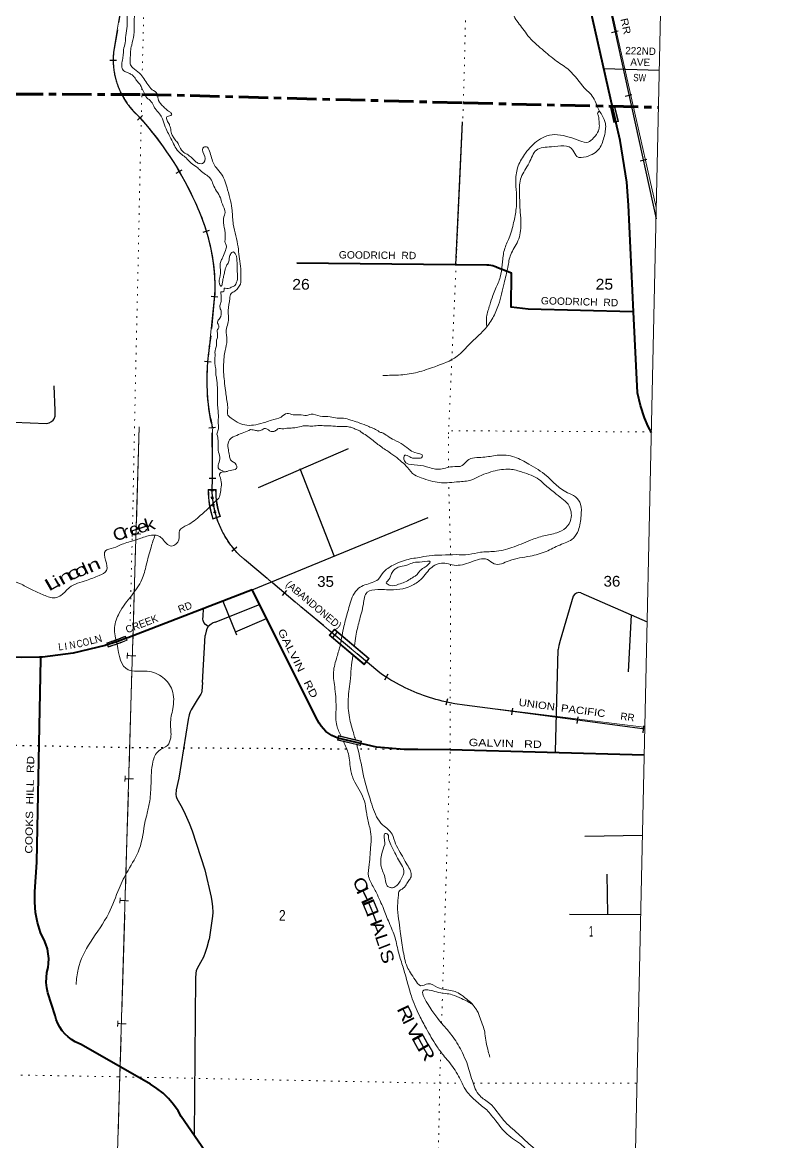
# Model space of a CAD drawing. Header units: feet. Extents: x -757852 to -501257, y -360805 to -170898.
# Drawn here: x -513541 to -501257, y -280810 to -262538 of the extents above; entities that cross this region are included whole.
import ezdxf
from ezdxf.enums import TextEntityAlignment as Align

# ---------------------------------------------------------------- set-up
doc = ezdxf.new("R2010")
doc.units = ezdxf.units.FT
doc.header["$LTSCALE"] = 80
for name, pattern in [('DOTTED', [1.5, 0.3, -1.2]), ('LONG_DASH_SHORT_DASH', [9.9, 6, -1.2, 1.5, -1.2]), ('LONG_DASHED', [7.5, 6, -1.5])]:
    doc.linetypes.add(name, pattern=pattern)
for name, color, linetype, lineweight in [('11', 7, 'LONG_DASH_SHORT_DASH', 60), ('26', 7, 'Continuous', 40), ('27', 7, 'Continuous', 13), ('29', 7, 'Continuous', 25), ('34', 7, 'Continuous', 13), ('39', 7, 'Continuous', 13), ('4', 7, 'Continuous', 13), ('41', 7, 'Continuous', 13), ('46', 7, 'Continuous', 13), ('6', 7, 'DOTTED', 25), ('61', 7, 'Continuous', 13), ('63', 7, 'Continuous', 25), ('7', 7, 'DOTTED', 13)]:
    doc.layers.add(name, color=color, linetype=linetype, lineweight=lineweight)
doc.layers.add('30', color=7, linetype='Continuous')

msp = doc.modelspace()

# ---------------------------------------------------------------- linework, layer by layer
at = {"layer": '11'}
msp.add_lwpolyline([(-534611.86, -263426.04), (-532753.58, -263505.18), (-527488.75, -263659.34), (-522264.42, -263702.28), (-516850.82, -263711.97), (-511591.72, -263713.23), (-506338.73, -263853.13), (-503152.98, -263926.62)], dxfattribs=at)
at = {"layer": '26'}
msp.add_line((-503848.01, -264161.88), (-504507.32, -261249.7), dxfattribs=at)
for points in [[(-503559.27, -267266.24), (-503644.98, -265523.72), (-503672.85, -265147.86), (-503779.62, -264463.95), (-503848.01, -264161.88)], [(-503559.27, -267266.24), (-503569.73, -267265.96), (-505278.99, -267219.59), (-505561.6, -267185.04), (-505551.24, -266630.22), (-505792.85, -266540), (-505801.38, -266535.38), (-505830.31, -266522.18), (-505860.47, -266512.08), (-505891.52, -266505.18), (-505923.12, -266501.57), (-505954.92, -266501.29), (-509060.91, -266469.13)], [(-503269.8, -269233.59), (-503323.86, -269134.09), (-503383.63, -268995.25), (-503449.69, -268793.78), (-503494.33, -268586.51), (-503559.27, -267266.24)], [(-508388.17, -274222.64), (-508437.62, -274204.21), (-508489.52, -274178.69), (-508538.46, -274147.89), (-508583.91, -274112.15), (-508625.38, -274071.85), (-508662.4, -274027.43), (-508694.59, -273979.39), (-508721.57, -273928.25), (-509790.65, -271801.23), (-511817.7, -272584.1), (-511842.7, -272588.88)], [(-511842.7, -272588.88), (-511996.03, -272649.93), (-512178.88, -272707.62), (-512188.29, -272710.42), (-512712, -272834.48), (-513213.1, -272898.91), (-513245.81, -272903.12)], [(-513245.81, -272903.12), (-513263.1, -272903.2), (-513559.76, -272904.61), (-513720.25, -272903.28), (-513792.64, -272897.33), (-513884.67, -272887.9)], [(-510564.38, -280958.94), (-510948.18, -280400.4), (-510999.62, -280306.52), (-511070.8, -280202.03), (-511152.51, -280105.54), (-511243.86, -280018.13), (-511343.84, -279940.74), (-511451.37, -279874.23), (-512582.65, -279223.71), (-512616.9, -279210.57), (-512679.51, -279180.6), (-512738.63, -279144.26), (-512793.64, -279101.94), (-512843.92, -279054.1), (-512888.92, -279001.27), (-512928.16, -278944.02), (-512961.19, -278882.98), (-512987.67, -278818.83), (-513007.29, -278752.26), (-513125.94, -278379.09), (-513126.12, -278378.4), (-513142.43, -278296.87), (-513150.13, -278214.08), (-513149.13, -278130.93), (-513139.45, -278048.35), (-513121.19, -277967.23), (-513113.34, -277901), (-513111.59, -277821.28), (-513118.18, -277741.81), (-513133.05, -277663.47), (-513156.02, -277587.11), (-513186.85, -277513.57), (-513225.2, -277443.66), (-513243.27, -277396.45), (-513292.86, -277234.71), (-513325.28, -277068.67), (-513340.16, -276900.15), (-513337.35, -276731), (-513306.27, -276249.87), (-513238.61, -272927.34), (-513245.81, -272903.12)], [(-503385.78, -274502.99), (-506555.87, -274412.65), (-507085.38, -274407.94), (-507309.25, -274406.59), (-507760.27, -274368.49), (-508388.17, -274222.64)]]:
    msp.add_lwpolyline(points, dxfattribs=at)
at = {"layer": '29'}
for p, q in [((-503139.68, -263322.29), (-504046.16, -263296.34)), ((-506462.82, -266497.68), (-506355.81, -264161.79)), ((-514517.95, -269034.09), (-513146.58, -269086.08)), ((-509688, -270133.05), (-508214, -269497.05)), ((-508448.85, -271246.82), (-509002.65, -269827.64)), ((-509790.65, -271801.23), (-506917, -270623.05)), ((-504421, -271851.05), (-503337.79, -272322.61)), ((-510395, -272328.05), (-509671.48, -272038.85)), ((-510041, -272543.05), (-510262, -271993.05)), ((-503599.13, -272209.17), (-503649, -273139.05)), ((-510059.64, -272488.89), (-509553.95, -272272.17)), ((-510598, -273314.05), (-510554, -272550.05)), ((-504835, -274441.05), (-504789, -272775.05)), ((-504354.95, -275824.22), (-503414.55, -275809.86)), ((-503981.39, -277095.57), (-503989.07, -276442.47)), ((-504608.05, -277095.05), (-503443.02, -277102.8)), ((-510731.04, -280706.58), (-510710.96, -278137.97))]:
    msp.add_line(p, q, dxfattribs=at)
for points in [[(-513146.58, -269086.08), (-513103.32, -269074.89), (-513064.97, -269053.57), (-513039.4, -269030.12), (-513024.49, -269013.07), (-513007.44, -268966.17), (-513005.31, -268927.8), (-513007.44, -268876.63), (-513024.49, -268469.46)], [(-504421, -271851.05), (-504452.36, -271845.41), (-504493.34, -271856.1), (-504523.62, -271875.7), (-504546.78, -271905.99), (-504756.98, -272629.43), (-504780.14, -272711.39), (-504789, -272775.05)], [(-510505.57, -272401.35), (-510551.88, -272365.72), (-510577.72, -272336.31), (-510591.07, -272303.35), (-510594.63, -272278.4), (-510591.07, -272233.86), (-510585.73, -272110.91)], [(-510505.57, -272401.35), (-510526.95, -272436.99), (-510541.21, -272477.97), (-510554, -272550.05)], [(-510395, -272328.05), (-510427.19, -272342.55), (-510455.69, -272360.37), (-510505.57, -272401.35)], [(-510598, -273314.05), (-510609.39, -273455.68), (-510616.61, -273483.67), (-510625.63, -273503.52), (-510685.18, -273596.49), (-510782.64, -273758.96), (-510802.5, -273795.97), (-510816.93, -273842.91), (-510833.17, -273921.43), (-510984.77, -274878.21), (-511028.09, -275069.56), (-511033.5, -275145.36), (-511031.7, -275177.85), (-511020.87, -275206.76), (-510977.55, -275286.19)], [(-510977.55, -275286.19), (-510934.23, -275358.38), (-510883.69, -275463.08), (-510816.92, -275610.21), (-510768.19, -275733.87), (-510562.45, -276372.92), (-510457.77, -276820.63), (-510445.15, -276891.03), (-510436.12, -276974.07), (-510432.51, -277067.95), (-510436.12, -277131.13), (-510490.26, -277510.23)], [(-510710.96, -278137.97), (-510705.02, -278065.35), (-510696, -278013.9), (-510681.56, -277980.5), (-510627.42, -277880.31), (-510580.49, -277792.76), (-510549.81, -277715.13), (-510522.75, -277634.8), (-510490.26, -277510.23)]]:
    msp.add_lwpolyline(points, dxfattribs=at)
at = {"layer": '34', "lineweight": 25}
for p, q in [((-505072.06, -257203.51), (-503193.07, -265747.8)), ((-503921.61, -262703.05), (-503813.69, -262678.78)), ((-503696.86, -263742.04), (-503588.95, -263717.78)), ((-503452.54, -264797.62), (-503344.62, -264773.35)), ((-505537.59, -273733.42), (-505551.19, -273843.19)), ((-504470.86, -273874.4), (-504484.46, -273984.17)), ((-503395.97, -274024.56), (-503409.58, -274134.33))]:
    msp.add_line(p, q, dxfattribs=at)
at = {"layer": '34'}
for p, q in [((-505064.44, -257243.3), (-503193.75, -265562.91)), ((-511792.18, -261474.62), (-512052.45, -263022.92)), ((-510401.73, -266989.1), (-510477.57, -267758.06)), ((-507704.35, -273156.94), (-509989.81, -271240.49)), ((-503394.44, -274042.7), (-506478.91, -273660.46))]:
    msp.add_line(p, q, dxfattribs=at)
msp.add_lwpolyline([(-510435.84, -270041.18), (-510435.76, -269717.76), (-510439, -269179.3)], dxfattribs=at)
at = {"layer": '34', "lineweight": 25}
msp.add_lwpolyline([(-503376.4, -274076.81), (-505692.9, -273766.77), (-506321.12, -273682.69)], dxfattribs=at)
at = {"layer": '34'}
for centre, radius, start, end in [((-510836.08, -263149.92), 1223.08, 174.19181, 227.90564), ((-515657.59, -267709.77), 5417.75, 23.78878, 42.38676), ((-513607.77, -266879.35), 3207.82, 357.9831, 24.98484), ((-506668.34, -268385.08), 3860.59, 170.60395, 187.87047), ((-509447.13, -268778.41), 1054.16, 187.37504, 201.56213), ((-508911.8, -270156.98), 1528.43, 175.65494, 225.14595), ((-505952.52, -270636.39), 3069.53, 235.19996, 260.12569)]:
    msp.add_arc(centre, radius, start, end, dxfattribs=at)
at = {"layer": '34', "linetype": 'DOTTED', "lineweight": 100}
msp.add_arc((-509105.57, -270187.29), 1338.82, 179.08822, 199.26488, dxfattribs=at)
at = {"layer": '39'}
for p, q in [((-510363.34, -269262.05), (-510339.18, -269173.25)), ((-507974.1, -269238.81), (-507974.11, -269238.81))]:
    msp.add_line(p, q, dxfattribs=at)
for points in [[(-511759.5, -263386.88), (-511815.38, -263363.89), (-511869.22, -263338.93), (-511897.03, -263318.39), (-511918.14, -263253.71), (-511906.53, -263149.33), (-511893.12, -263059.06), (-511887.98, -262984.74), (-511862.17, -262870.52), (-511852.38, -262754.05), (-511831.95, -262597.52), (-511829.53, -262436.69), (-511794.95, -262274.36), (-511772.33, -262105.8), (-511710.81, -261887.58), (-511678.73, -261757.37), (-511655.8, -261568.71), (-511635.8, -261440.33), (-511631.4, -261281.55), (-511613.32, -261014.39), (-511619.86, -260915.76), (-511630.97, -260853.25), (-511622.06, -260795.08), (-511616.8, -260712.72), (-511637.86, -260644.02), (-511651.4, -260476.91), (-511656.77, -260299.88), (-511696.66, -260148.45), (-511726.36, -259987.12), (-511752.8, -259876.12), (-511779.81, -259802.48)], [(-507550.91, -260931.91), (-507497.09, -260901.38), (-507315.68, -260855.93), (-507086.18, -260817.27), (-506830.42, -260901.68), (-506639.14, -261001.17), (-506467.61, -261078.23), (-506288.26, -261169.49), (-506066.14, -261353.91), (-505823.32, -261631.15), (-505707.11, -261781.76), (-505699.32, -261930.68), (-505633.57, -262098.6), (-505555.99, -262280.78), (-505510.11, -262434.31), (-505368.66, -262641.61), (-505286.03, -262755.5), (-505052.44, -262978.3), (-504816.38, -263170.99), (-504611.78, -263318.94), (-504359.14, -263610.41), (-504203.2, -263789.78), (-504145.16, -263935.46), (-504072.72, -264059.25), (-504020.46, -264188.75), (-504037.57, -264391.58), (-504118.95, -264595.41), (-504333.85, -264730.82), (-504486.42, -264728.45), (-504551.1, -264622.89), (-504901.7, -264569.18), (-505145.5, -264623.71), (-505267.13, -264832.95), (-505397.21, -265070.22), (-505423.08, -265321.17), (-505409.8, -265639.08), (-505398.65, -265832.29), (-505448.97, -266106.99), (-505566.8, -266330.37), (-505611.9, -266534.27)], [(-511449.75, -261087.31), (-511462.49, -261266.07), (-511491.04, -261428.51), (-511517.64, -261594.99), (-511558.97, -261805.48), (-511595.73, -261979.85), (-511650.53, -262151.93), (-511701.68, -262348.19), (-511716.55, -262534.97), (-511721.73, -262746.02), (-511756.34, -262910.37), (-511775.92, -263010.61), (-511779.99, -263147.28), (-511780.99, -263213.62), (-511739.83, -263280.61), (-511626.7, -263368.84), (-511555.73, -263456.4), (-511494.91, -263551.86), (-511419.9, -263637.47), (-511340.56, -263703.05), (-511325.74, -263785.73), (-511263.02, -263887.24), (-511213.58, -263938.28), (-511154.08, -263987.46), (-511116.36, -264016.2), (-511102.61, -264036.52), (-511155.29, -264067.87), (-511183.58, -264079.5), (-511178.44, -264137.89), (-511141.32, -264206.84), (-511124.04, -264259.39), (-511105.36, -264352.17), (-511078.1, -264408.9), (-511032.83, -264469.93), (-510989.61, -264532.93), (-510919.06, -264648.65), (-510851.44, -264691.92), (-510783.9, -264741.23), (-510700.74, -264818.93), (-510646.9, -264843.9), (-510598.68, -264842.64), (-510562.8, -264726.57), (-510592.89, -264591.38), (-510554.38, -264567.84), (-510460.32, -264722.13), (-510376.78, -264908.42), (-510288.07, -265018.38), (-510189.5, -265273.27), (-510140, -265453), (-510116.26, -265610.21), (-510097.54, -265833.7), (-510056.22, -266023.36), (-510018.79, -266204.92), (-510003.03, -266357.98), (-509979.32, -266517.2), (-509973.9, -266690.22), (-509981.74, -266810.74), (-510022.92, -266878.47), (-510073.83, -266925.94), (-510130.62, -266963.26), (-510153.95, -267045.34), (-510179.03, -267244.02), (-510184.22, -267455.08), (-510213.93, -267561.19), (-510200.35, -267726.29), (-510200.38, -267728.3), (-510231, -267894.72), (-510254.47, -268119.56), (-510254.43, -268250.27), (-510242.5, -268391.21), (-510224.81, -268550.34), (-510193.92, -268765.97), (-510189.39, -268864.57), (-510192.36, -268928.87), (-510133.16, -268998.16), (-510001.87, -269080.63), (-509873.87, -269114.79), (-509729.17, -269106.98), (-509567.87, -269063.24), (-509473.03, -269032.54), (-509317.63, -268980.66), (-509218.35, -268921.88), (-509120.28, -268943.51), (-509017.86, -268943.09), (-508899.56, -268954.98), (-508826.96, -268933.99), (-508678.85, -268966.46), (-508514.35, -268977.05), (-508402.25, -269000.91), (-508295.82, -269000.56), (-508179.81, -269030.51), (-508063.88, -269066.49), (-507928.12, -269118.87), (-507844.29, -269152.35), (-507774.47, -269183.59), (-507730.64, -269206.39)], [(-510339.18, -269173.25), (-510339.97, -269129.67), (-510342.83, -269053.22), (-510339.64, -268974.84), (-510346.16, -268874.2), (-510354.59, -268767.5), (-510354.66, -268638.81), (-510356.59, -268500.03), (-510370.35, -268347), (-510381.39, -268280.47), (-510384.11, -268193.96), (-510396.92, -268111.32), (-510395.01, -267984.67), (-510389.27, -267870.14), (-510370.17, -267802.07), (-510373.34, -267745.72), (-510362.63, -267701.65), (-510353.42, -267623.37), (-510358.53, -267562.96), (-510333.81, -267521.12), (-510343.03, -267466.69), (-510356.54, -267430.28), (-510342.03, -267400.35), (-510315.42, -267366.58), (-510297.54, -267246.21), (-510316.67, -267183.57), (-510301.56, -267113.43), (-510292.47, -267043.19), (-510297.65, -266986.81), (-510292.84, -266934.6), (-510268.81, -266939), (-510246.24, -266907.18), (-510243.81, -266879.06), (-510203.69, -266881.7), (-510157.43, -266876.38), (-510100.79, -266849.11), (-510076.52, -266837.42), (-510043.55, -266781.63), (-510026, -266683.38), (-510034.59, -266586.72), (-510035.35, -266504.27), (-510037.97, -266411.73), (-510047.16, -266355.29), (-510068.61, -266312.73), (-510094.32, -266286.19), (-510145.17, -266329.63), (-510162.08, -266385.67), (-510175.16, -266453.84), (-510210.19, -266513.62), (-510227.01, -266563.63), (-510242.06, -266629.75), (-510259.25, -266703.88), (-510270.1, -266758.01), (-510281.02, -266816.15), (-510293.49, -266844.11), (-510323.03, -266805.44), (-510317.44, -266700.97), (-510307.41, -266568.41), (-510312.25, -266489.91), (-510293.21, -266425.86), (-510268.27, -266369.95), (-510224.45, -266260.03), (-510209.33, -266189.89), (-510230.57, -266133.26), (-510229.72, -266076.97), (-510244.82, -265879.68), (-510257.66, -265799.04), (-510241.88, -265684.67), (-510231.21, -265642.61), (-510275.33, -265505.19), (-510319.53, -265373.8), (-510386.21, -265268.21), (-510434.77, -265158.87), (-510481.71, -265075.7), (-510549.18, -265022.37), (-510634.51, -264954.69), (-510691.94, -264901.51), (-510785.33, -264835.72), (-510868.41, -264751.98), (-510935.85, -264696.64), (-511015.06, -264623.02), (-511071.8, -264523.61), (-511132.21, -264402.03), (-511180.95, -264304.75), (-511229.26, -264179.33), (-511252.35, -264112.62), (-511299.32, -264031.45), (-511374.31, -263943.82), (-511399.68, -263895.17), (-511454.71, -263815.89), (-511524.01, -263750.47), (-511549.38, -263701.82), (-511590.24, -263614.72), (-511619.42, -263551.93), (-511678.64, -263484.66), (-511723.85, -263419.61), (-511759.5, -263386.88)], [(-505708.11, -266496.28), (-505703.34, -266462.97), (-505670.01, -266250.34), (-505592.79, -266056.5), (-505518.74, -265806.3), (-505477.15, -265577.71), (-505473.24, -265318.38), (-505484.23, -265115.11), (-505444.58, -264882.48), (-505322.96, -264673.23), (-505228.85, -264558.07), (-504977.36, -264393.07), (-504804.35, -264371.62), (-504610.19, -264412.84), (-504436.34, -264469.84), (-504304.21, -264496.02), (-504212.74, -264423.04), (-504134.7, -264307.62), (-504119.4, -264225.42), (-504124.31, -264150.94), (-504133.13, -264070.37), (-504146.34, -264013.87), (-504116.45, -263984.52)], [(-505611.9, -266534.27), (-505674.2, -266795.21), (-505765.86, -267147.69), (-505859.47, -267363.4), (-506000.97, -267558.26), (-506229.21, -267779.92), (-506443.22, -267989.75), (-506807.22, -268159.03), (-507085.69, -268249.21), (-507363.46, -268293.16), (-507652.74, -268300.73)], [(-505958.36, -267506.82), (-505959.64, -267347.77), (-505908.52, -267153.51), (-505857.95, -266995.44), (-505814.12, -266885.53), (-505736.99, -266697.71), (-505708.11, -266496.28)], [(-508013.01, -269223.91), (-508029.86, -269207.78), (-508059.8, -269195.25), (-508121.67, -269170.16), (-508177.58, -269149.18), (-508257.7, -269135.87), (-508354.06, -269134.38), (-508450.4, -269130.87), (-508544.66, -269123.37), (-508620.95, -269122.19), (-508717.32, -269120.69), (-508823.87, -269129.09), (-508916.16, -269123.63), (-508990.62, -269134.54), (-509091.34, -269155.1), (-509171.76, -269161.89), (-509224.02, -269165.1), (-509272.32, -269172.39), (-509306.45, -269171.86), (-509348.58, -269169.2), (-509382.92, -269182.74), (-509392.6, -269193.51)], [(-510370.91, -270338.85), (-510333.76, -270305.55), (-510306.69, -270209.99), (-510307.37, -269974.94), (-510312.95, -269896.42), (-510261.9, -269867.9), (-510332.86, -269827.49), (-510336.24, -269743.01), (-510318.88, -269637.1), (-510341.43, -269523.89), (-510344.49, -269365.1), (-510363.34, -269262.05)], [(-510268.6, -269874.65), (-510223.94, -269873.12), (-510173.39, -269860.66), (-510066.29, -269835.93), (-510058.21, -269834.18), (-510047.93, -269762.19), (-510141.69, -269680.87), (-510161.55, -269609.94), (-510176.64, -269515.05), (-510181.33, -269408.43), (-510147.13, -269341.21), (-510040.9, -269280.3), (-509814.64, -269187.16)], [(-509814.64, -269187.16), (-509772.41, -269189.78), (-509734.07, -269200.74), (-509673.81, -269204.39), (-509639.12, -269197.08), (-509624.38, -269187.57)], [(-509519.95, -269190.59), (-509543.5, -269178.24), (-509593.57, -269169.42), (-509624.38, -269187.57)], [(-509519.96, -269190.58), (-509510.54, -269202.1), (-509496.71, -269213.52), (-509452.89, -269217.17), (-509418.2, -269209.86), (-509392.6, -269193.51)], [(-508013.01, -269223.91), (-507836.04, -269346.1), (-507753.8, -269410.98), (-507673.51, -269473.78), (-507590.96, -269528.63), (-507457.42, -269621.24), (-507341.99, -269715.29), (-507252.49, -269804.5), (-507135.93, -269926.71), (-507031.08, -269974.23), (-506876.07, -270021.32), (-506728.56, -270052.11), (-506606.24, -270053.97), (-506453.35, -270040.73), (-506340.73, -270032.25), (-506235.88, -270015.48), (-506097.64, -269957.58), (-506004.06, -269916.35), (-505852.05, -269866.93), (-505716.75, -269839.07), (-505578.14, -269833.42), (-505378.97, -269879.9), (-505232.09, -269930.76), (-505105.82, -269999.04), (-505014.07, -270080.28), (-504853.73, -270213.93), (-504730.4, -270312.24), (-504631.01, -270405.79), (-504580.65, -270527.91), (-504584.35, -270646.31), (-504665.03, -270788.39), (-504816.11, -270871.99), (-505026.25, -270919.58), (-505245.23, -270992.99), (-505545.88, -271112.04), (-505832.75, -271175.27), (-506059.86, -271188.17), (-506251.59, -271224.28), (-506458.34, -271227.78), (-506691.28, -271234.46), (-506851.94, -271239.42), (-507031.39, -271267.88), (-507269.53, -271312.57), (-507397.3, -271356.74), (-507574.81, -271451.56), (-507644.97, -271513.62), (-507732.91, -271631.36), (-507830.87, -271684.5), (-508050.41, -271775.98), (-508138.23, -271889.71), (-508226.87, -272158.09), (-508290.52, -272397.13), (-508347.14, -272696.59)], [(-507669.53, -269231.62), (-507579.48, -269289.94), (-507467.18, -269355.77), (-507323.13, -269432.65), (-507209.57, -269522.62), (-507096.65, -269568.38), (-507005.89, -269617.46), (-507024.87, -269646.99), (-507089.2, -269650.98), (-507153.52, -269654.97), (-507214.96, -269630.93), (-507294.38, -269604.31), (-507303.22, -269694.42), (-507140.75, -269759.83), (-506943.14, -269792.2), (-506741.83, -269834.74), (-506519.79, -269791.55), (-506358.76, -269774.55), (-506273.88, -269690.86), (-506019.46, -269638.65), (-505787.71, -269605.82), (-505501.72, -269634.96), (-505268.6, -269750.82), (-504981.62, -269940.7), (-504837.44, -270077.84), (-504641.15, -270216.64), (-504510.81, -270283.04), (-504426.38, -270406.24), (-504418.12, -270591.31), (-504461.66, -270828.98), (-504543.97, -270958.95), (-504766.14, -271070.44), (-504988.12, -271175.9), (-505251.31, -271251.94), (-505592.74, -271327.5), (-505835.07, -271378.08), (-505945.24, -271308.31), (-506217.39, -271349.91), (-506491.8, -271399.47), (-506611.37, -271373.59), (-506725.61, -271369.97), (-506922.29, -271500.34), (-507005.78, -271604.16), (-507149.72, -271716.12), (-507275.81, -271770.38), (-507483.44, -271801.97), (-507629.82, -271799.35), (-507738.12, -271797.92), (-507910.05, -271842.7), (-507972.19, -272033.58), (-508041.16, -272314.63), (-508094.85, -272556), (-508119.89, -272716.54)], [(-507730.64, -269206.39), (-507694.87, -269231.08), (-507669.53, -269231.62)], [(-514513.39, -272065.49), (-514355.35, -272070.49), (-514241.54, -272088.16), (-514115.33, -271965.6), (-514103.79, -271789.19), (-513840.79, -271719.18), (-513728.98, -271672.5), (-513557.68, -271712.07), (-513379.86, -271800.06), (-513189.96, -271886.43), (-513006.82, -271932.4), (-512909.23, -271891.3), (-512772.81, -271763.04), (-512494.33, -271647.31), (-512285.13, -271565.55), (-512168.31, -271486.89), (-512184.39, -271166.98), (-512052.48, -271118.93), (-511914.18, -271059.03), (-511703.42, -270991.38), (-511510.81, -270927.17), (-511312.07, -270923.42), (-511189.44, -271043.81), (-511108.52, -271086.55), (-510985, -270986), (-510974.15, -270831.67), (-510849.07, -270745.23), (-510635.6, -270591.29), (-510370.91, -270338.85)], [(-511374.21, -270908.28), (-511440.23, -271108.19), (-511517.53, -271399.02), (-511589.07, -271633.79), (-511761.83, -271897.5), (-511959.27, -272180.52), (-512034.88, -272417.17), (-511994.94, -272692.13)], [(-507602.37, -271684.19), (-507527.51, -271581.25), (-507518.15, -271553.18), (-507480.72, -271487.68), (-507433.94, -271450.25), (-507368.43, -271422.18), (-507246.79, -271394.1), (-507153.21, -271356.68), (-507012.85, -271347.32), (-506881.85, -271347.32), (-506928.63, -271403.46), (-506984.78, -271440.89), (-507059.64, -271506.39), (-507106.43, -271562.54), (-507153.21, -271590.61), (-507209.36, -271628.04), (-507396.51, -271712.26), (-507536.87, -271730.97), (-507602.37, -271693.54)], [(-511995.18, -272691.18), (-511813.74, -273109.17), (-511503.45, -273131.05), (-511245.78, -273231.62), (-511093.77, -273439.32), (-511085.2, -273742.92), (-511122.98, -273988.8), (-511118.11, -274217.96), (-511172.1, -274340.8), (-511319.48, -274434.56), (-511409.25, -274610.5), (-511440.39, -274965.07), (-511461.26, -275247.65), (-511503.61, -275447.19), (-511533.68, -275574.8), (-511632.41, -276037.72), (-511815.76, -276383.45), (-511961.33, -276676.14), (-512130.52, -277082.59), (-512428.06, -277551.26), (-512630.51, -277994.82), (-512664.34, -278242.84)], [(-508347.14, -272696.59), (-508404.47, -272897.73), (-508460.35, -273145.05), (-508436.81, -273419), (-508419.35, -273759.04), (-508407.4, -274018.55), (-508335.15, -274191.92)], [(-508143.57, -272868.39), (-508145.04, -272877.83), (-508190.21, -273296.23), (-508220.6, -273626.72), (-508193.68, -273920.86), (-508126.99, -274162.02), (-508103.54, -274247.8)], [(-508299.58, -274278.53), (-508217.19, -274480.57), (-508177.62, -274755.02), (-508113.24, -274941.87), (-507954.41, -275252.23), (-507925.29, -275411.85), (-507910.08, -275502.73), (-507864.36, -275709.07), (-507845.45, -275874.39), (-507852.54, -275972.6), (-507863.32, -276124.93), (-507878.35, -276285.16), (-507886.57, -276483.77), (-507801.96, -276665.23), (-507758.49, -276750.98), (-507644.07, -277005.7), (-507552.94, -277235.58), (-507454.31, -277481.77), (-507396, -277734.71), (-507324.86, -277961.95), (-507257.91, -278195.08), (-507187.21, -278436.37), (-507058.7, -278753.81), (-506943.02, -278968.4), (-506779.12, -279244.78), (-506665.63, -279401.04), (-506585.08, -279495.68)], [(-508080.92, -274330.51), (-508062.17, -274399.1), (-507962.48, -274868.3), (-507848.37, -275261.62), (-507711.78, -275577.31), (-507658.09, -275640.72)], [(-507658.09, -275640.72), (-507503.84, -275792.81), (-507446.47, -275947.29), (-507370.63, -276088.3), (-507302.3, -276213), (-507243.3, -276315.31), (-507196.21, -276413.22), (-507194.58, -276489.61), (-507228.41, -276544.79), (-507272.75, -276615.7), (-507341.28, -276689.86), (-507384.25, -276716.62), (-507398.54, -276784.74)], [(-507624.14, -275961.01), (-507627.11, -275885.33), (-507633.31, -275826.88), (-507621.84, -275781.04), (-507581.88, -275786.32), (-507559.84, -275851.3), (-507525.27, -275964.89), (-507457.07, -276093.6), (-507400.51, -276209.89), (-507333.69, -276318.47), (-507312.52, -276411.55), (-507328.49, -276473.32), (-507371.21, -276556.33), (-507425.58, -276626.93), (-507494.98, -276664.91), (-507537.01, -276661.57)], [(-507624.14, -275961.01), (-507670.15, -276106.94), (-507682.75, -276317.47), (-507614.8, -276518.49), (-507582.36, -276636.03), (-507537.01, -276661.57), (-507529.4, -276662.58)], [(-507398.54, -276784.74), (-507414.01, -276962.76), (-507396.54, -277174.24), (-507370.81, -277377.94), (-507325.91, -277674.66), (-507256.53, -277958.09), (-507205.29, -278052.12), (-507126.76, -278171.11), (-507037.38, -278264.34), (-506918.06, -278233.97), (-506761.41, -278293.17), (-506522.34, -278346.94), (-506313.21, -278460.03), (-506194.14, -278566.25), (-506245.38, -278536.5), (-506371.83, -278474.24), (-506524.35, -278411.16), (-506634.08, -278391.61), (-506779.77, -278366.91), (-506897.21, -278337.08), (-506987.59, -278340.24), (-506926.15, -278557.13), (-506662.41, -278913), (-506507.9, -279104.71), (-506355.4, -279360.64), (-506284.13, -279519.58)], [(-506194.14, -278566.25), (-506138.28, -278640.33), (-506100.13, -278703.81), (-506055.86, -278827.75), (-506011.27, -278941.66), (-505986.59, -279050.91), (-505966.81, -279188.14), (-505933.3, -279335.84), (-505908.25, -279433.06)], [(-506585.08, -279495.68), (-506417.42, -279740.35), (-506288.65, -279985.48), (-506125.44, -280155.37), (-505956.58, -280293.42)], [(-506284.13, -279519.58), (-506193.13, -279817.76), (-506072.26, -280058.63), (-505909.72, -280186.31), (-505683.5, -280458.63), (-505445.75, -280683.11), (-505207.75, -280899.56), (-504981.45, -281041.32), (-504706.86, -281050.02), (-504486.7, -281067.03), (-504339.21, -281226.38), (-504176.55, -281350.05), (-503952.51, -281371.2), (-503846.78, -281390.62), (-503683.87, -281377.7), (-503678.08, -281379.17)], [(-505956.58, -280293.42), (-505808.27, -280470.75), (-505626.45, -280687.43), (-505379.43, -280872.03), (-505227.29, -281011.44), (-505017.34, -281098.44), (-504768.63, -281164.57), (-504586.17, -281232.62), (-504437.55, -281355.85)]]:
    msp.add_spline(points, degree=3, dxfattribs=at)
at = {"layer": '4'}
msp.add_lwpolyline([(-751809.62, -170897.83), (-720494.9, -171910.43), (-689178.81, -172879.95), (-657861.41, -173806.4), (-626542.79, -174689.77), (-595222.97, -175530.05), (-563902.02, -176327.26), (-532580.01, -177081.38), (-501256.99, -177792.41), (-505285.46, -360804.74), (-536860.21, -360087.99), (-568433.95, -359327.81), (-600006.62, -358524.19), (-631578.15, -357677.16), (-663148.48, -356786.69), (-694717.56, -355852.8), (-726285.32, -354875.48), (-757851.71, -353854.74)], close=True, dxfattribs=at)
msp.add_lwpolyline([(-751809.62, -170897.83), (-720494.9, -171910.43), (-689178.81, -172879.95), (-657861.41, -173806.4), (-626542.79, -174689.77), (-595222.97, -175530.05), (-563902.02, -176327.26), (-532580.01, -177081.38), (-501256.99, -177792.41), (-505285.46, -360804.74), (-536860.21, -360087.99), (-568433.95, -359327.81), (-600006.62, -358524.19), (-631578.15, -357677.16), (-663148.48, -356786.69), (-694717.56, -355852.8), (-726285.32, -354875.48), (-757851.71, -353854.74)], close=True, dxfattribs=at)
at = {"layer": '46'}
for p, q in [((-511679.53, -270707.86), (-511632.83, -269143.44)), ((-511715.33, -271907.33), (-511691.46, -271107.68)), ((-511739.2, -272706.97), (-511715.33, -271907.33)), ((-511798.88, -274706.08), (-511751.14, -273106.79)), ((-511834.68, -275905.55), (-511810.81, -275105.9)), ((-511858.55, -276705.19), (-511834.68, -275905.55)), ((-511918.22, -278704.3), (-511870.48, -277105.01)), ((-511954.03, -279903.77), (-511930.16, -279104.12)), ((-511977.9, -280703.41), (-511954.03, -279903.77))]:
    msp.add_line(p, q, dxfattribs=at)
msp.add_lwpolyline([(-504159.8, -309666), (-509375.59, -304192.92), (-511996.89, -281340.04), (-511632.82, -269143.44)], dxfattribs=at)
at = {"layer": '6'}
for points in [[(-508248.86, -274402.21), (-511833.4, -274380.12), (-517228.99, -274273.54), (-522508.71, -274246.97), (-527758.73, -274104.83), (-533035.88, -274060.26), (-534847.03, -274010.92)], [(-503385.78, -274502.99), (-506555.87, -274412.65), (-508061.05, -274403.37)]]:
    msp.add_lwpolyline(points, dxfattribs=at)
at = {"layer": '61'}
for p, q in [((-503938.46, -263927.65), (-503865.38, -263910.79)), ((-503882.25, -264171.25), (-503938.46, -263927.65)), ((-511855.75, -272556.41), (-511827.78, -272625.99)), ((-512141.75, -272738.7), (-512164.49, -272667.23)), ((-508377.54, -274182.05), (-508003.05, -274272.21)), ((-508003.05, -274272.21), (-508020.6, -274345.12))]:
    msp.add_line(p, q, dxfattribs=at)
for points in [[(-503871.37, -263920.38), (-503928.86, -263933.64), (-503876.25, -264161.65), (-503818.76, -264148.39)], [(-512154.21, -272672.65), (-512054.31, -272639.83), (-511973.07, -272611.05), (-511910.5, -272586.81), (-511860.05, -272567.12), (-511837.85, -272621.15), (-511927.15, -272655.99), (-512016.46, -272688.81), (-512086.09, -272712.04), (-512136.55, -272728.7), (-512154.21, -272673.66)], [(-508371.63, -274191.69), (-508012.69, -274278.11), (-508026.5, -274335.47), (-508385.44, -274249.06)]]:
    msp.add_lwpolyline(points, close=True, dxfattribs=at)
for points in [[(-503865.38, -263910.79), (-503809.17, -264154.39), (-503882.25, -264171.25)], [(-508020.6, -274345.12), (-508395.09, -274254.97), (-508377.54, -274182.05)]]:
    msp.add_lwpolyline(points, dxfattribs=at)
for radius, start, end in [(3880.05, 287.32594, 292.16593), (3955.05, 287.32591, 292.1659)]:
    msp.add_arc((-513319.81, -268963.17), radius, start, end, dxfattribs=at)
at = {"layer": '63'}
for p, q in [((-512115.23, -263154.53), (-512004.63, -263153.72)), ((-511659.68, -264133.26), (-511577.56, -264059.17)), ((-511030.09, -265001.32), (-510934.16, -264946.25)), ((-510589.6, -265962.42), (-510483.48, -265931.21)), ((-510459.93, -267007.54), (-510349.86, -267018.4)), ((-510569.54, -268068.15), (-510459.31, -268077.4)), ((-510495.92, -269159.29), (-510385.91, -269147.72)), ((-510379.62, -269983.06), (-510490.23, -269983.55)), ((-510038.16, -271105.05), (-510122.66, -271176.43)), ((-509226.76, -271810.52), (-509297.83, -271895.28)), ((-508403.49, -272497.46), (-508474.56, -272582.21)), ((-507570.62, -273181.49), (-507629.5, -273275.12)), ((-506601.26, -273579.06), (-506624.64, -273687.17))]:
    msp.add_line(p, q, dxfattribs=at)
at = {"layer": '63', "lineweight": 13}
for p, q in [((-510506.99, -270165.35), (-510376.99, -270166.68)), ((-510499.09, -270173.42), (-510385.1, -270174.59)), ((-510316.09, -270602.01), (-510423.77, -270639.45)), ((-510428.71, -270649.64), (-510305.92, -270606.94)), ((-508529.35, -272541.24), (-508445.29, -272442.08)), ((-508529.35, -272541.24), (-507959.94, -273024.02)), ((-508445.29, -272442.08), (-507875.87, -272924.86)), ((-507959.94, -273024.02), (-507875.87, -272924.86))]:
    msp.add_line(p, q, dxfattribs=at)
at = {"layer": '63', "linetype": 'LONG_DASHED'}
for points in [[(-511791.09, -261474.77), (-512051.36, -263023.08), (-512051.79, -263026.28), (-512053.83, -263047.55), (-512055.37, -263068.76), (-512056.55, -263090.01), (-512057.5, -263111.42), (-512057.95, -263132.74), (-512058.03, -263153.99), (-512057.87, -263175.37), (-512057.21, -263196.69), (-512056.17, -263217.92), (-512054.79, -263239.31), (-512053.01, -263260.49), (-512051, -263281.7), (-512048.49, -263302.96), (-512045.6, -263324.01)], [(-512045.6, -263324.01), (-512042.33, -263345.11), (-512038.83, -263366.1), (-512034.82, -263387.14), (-512030.55, -263407.96), (-512025.8, -263428.84), (-512020.77, -263449.49), (-512015.39, -263470.18), (-512009.61, -263490.67), (-512003.46, -263511.08), (-511997.04, -263531.38), (-511990.14, -263551.61), (-511982.98, -263571.74), (-511975.42, -263591.67), (-511967.61, -263611.5), (-511959.29, -263631.14), (-511950.72, -263650.69), (-511941.87, -263670.01), (-511932.65, -263689.25), (-511923.04, -263708.29), (-511913.05, -263727.23), (-511902.92, -263745.95), (-511892.28, -263764.47), (-511881.37, -263782.78), (-511870.2, -263801), (-511858.75, -263818.86), (-511846.8, -263836.65), (-511834.71, -263854.23), (-511822.21, -263871.46), (-511809.58, -263888.6), (-511796.45, -263905.53), (-511783.15, -263922.11), (-511769.58, -263938.47), (-511755.64, -263954.75), (-511741.41, -263970.57), (-511727.04, -263986.29), (-511712.26, -264001.66), (-511697.23, -264016.95), (-511682.04, -264031.76), (-511666.45, -264046.37), (-511655.2, -264056.73), (-511591.64, -264127.16), (-511530.08, -264198.64), (-511469.72, -264271.2), (-511409.79, -264344.9), (-511351.83, -264419.65), (-511295.45, -264495.11), (-511239.48, -264571.68), (-511185.49, -264649.33), (-511133.06, -264727.68), (-511081.47, -264807.5), (-511031.82, -264887.64), (-510982.96, -264968.49), (-510935.7, -265050.82), (-510890.37, -265133.44), (-510846.25, -265217.15), (-510803.29, -265301.2), (-510761.93, -265386.71), (-510722.11, -265472.13), (-510699.14, -265523.99), (-510675.72, -265575.01), (-510653.59, -265626.3), (-510632.33, -265677.99), (-510611.52, -265730.24), (-510592.01, -265782.76), (-510573.5, -265835.38), (-510555.44, -265888.57), (-510538.69, -265942), (-510522.94, -265995.56), (-510507.93, -266049.81), (-510494.05, -266103.88), (-510480.77, -266158.22), (-510468.64, -266213.11), (-510457.66, -266267.83), (-510447.56, -266322.95), (-510438.16, -266378.05), (-510429.94, -266433.69), (-510422.57, -266489.02), (-510416.36, -266544.9), (-510410.99, -266600.45), (-510406.51, -266656.42), (-510403.17, -266712.22), (-510400.83, -266768.13), (-510399.22, -266824.02), (-510398.9, -266880.16), (-510399.3, -266936.28), (-510400.84, -266992.21), (-510400.84, -266959.21), (-510407.44, -267058.18), (-510469.98, -267692.3), (-510489.01, -267836.14), (-510486.7, -267821.68), (-510495.76, -267888.25), (-510503.68, -267955.01), (-510510.89, -268022.27), (-510516.53, -268089.41), (-510520.95, -268156.36), (-510524.68, -268223.81), (-510526.83, -268291.14), (-510527.77, -268358.27), (-510527.61, -268426.4)], [(-510527.61, -268426.4), (-510523.32, -268589.49), (-510513.44, -268733.62), (-510496.54, -268858.61), (-510477.75, -268967.66), (-510459.17, -269043.56), (-510445.64, -269115.14), (-510440.13, -269170.07)], [(-506321.12, -273682.69), (-506479.08, -273661.55), (-506528.1, -273652.71), (-506580.53, -273642.08), (-506632.86, -273630.75), (-506684.93, -273618.5), (-506736.97, -273605.14), (-506788.49, -273591.03), (-506840.16, -273576.05), (-506891.13, -273560.08), (-506942.25, -273543.24), (-506992.67, -273525.39), (-507042.99, -273506.88), (-507092.79, -273487.6), (-507142.57, -273467.21), (-507191.65, -273445.82), (-507240.36, -273423.92), (-507289.07, -273400.91), (-507336.99, -273377.33), (-507384.64, -273352.81), (-507431.85, -273327.1), (-507478.44, -273301.08), (-507524.77, -273274.11), (-507570.65, -273245.96), (-507615.92, -273217.5), (-507660.68, -273188.25), (-507705.02, -273157.82), (-509990.55, -271241.3), (-509999.9, -271231.96), (-510018.39, -271212.77), (-510036.7, -271193.43), (-510054.67, -271173.5), (-510072.16, -271153.46), (-510089.34, -271133.13), (-510106.32, -271112.37), (-510122.67, -271091.33), (-510138.85, -271070.17), (-510154.54, -271048.57), (-510170.06, -271026.69), (-510184.96, -271004.69), (-510199.52, -270982.26), (-510213.75, -270959.71), (-510227.67, -270936.86), (-510240.94, -270913.76), (-510254.04, -270890.38), (-510266.67, -270866.87), (-510278.82, -270843.08), (-510290.51, -270819.19), (-510301.86, -270795.01), (-510312.91, -270770.7), (-510323.31, -270746.13), (-510333.39, -270721.45), (-510343, -270696.48), (-510352.3, -270671.38), (-510360.96, -270646.18), (-510369.32, -270620.85), (-510377.2, -270595.39), (-510384.6, -270569.68), (-510391.54, -270544), (-510398.17, -270518.03), (-510404.17, -270492.11), (-510409.85, -270465.91), (-510414.92, -270439.75), (-510419.67, -270413.47), (-510423.97, -270387.22), (-510427.78, -270360.69), (-510430.98, -270334.23), (-510433.88, -270307.78), (-510436.31, -270281.05), (-510438.28, -270254.52), (-510439.78, -270227.87), (-510440.66, -270201.11), (-510441.25, -270174.53), (-510441.37, -270147.83), (-510440.86, -270121.02), (-510440.07, -270094.4), (-510438.81, -270067.8), (-510436.94, -270041.14), (-510436.86, -269717.76), (-510440.15, -269170.1)]]:
    msp.add_lwpolyline(points, dxfattribs=at)
at = {"layer": '63', "lineweight": 13}
msp.add_lwpolyline([(-508518.07, -272540.31), (-508444.36, -272453.36), (-507887.15, -272925.78), (-507960.86, -273012.73)], close=True, dxfattribs=at)
for radius, start, end in [(1401.59, 179.10305, 199.26113), (1393.59, 179.42976, 198.9326), (1279.59, 179.43117, 198.91099), (1271.59, 179.07104, 199.26968)]:
    msp.add_arc((-509105.57, -270187.29), radius, start, end, dxfattribs=at)
at = {"layer": '7'}
for p, q in [((-511545.25, -261737.54), (-511584.77, -263417.87)), ((-511589.61, -263616.07), (-511709.8, -269140.71)), ((-511709.8, -269140.71), (-511741.46, -270725.34)), ((-506584.34, -269806.52), (-506582.94, -269255.91)), ((-503269.61, -269225.19), (-506579.99, -269204.16)), ((-506547.79, -271230.34), (-506580.36, -270051.73)), ((-511747.68, -270968.47), (-511781.24, -272304.02)), ((-506695.2, -278870.79), (-506679.98, -278383.83)), ((-506178.9, -279856.75), (-503503.6, -279854.9))]:
    msp.add_line(p, q, dxfattribs=at)
for points in [[(-506582.94, -269255.91), (-506338.73, -263853.13), (-506274.02, -261297.61)], [(-506677.72, -278311.48), (-506555.87, -274412.65), (-506548.21, -271391.65)], [(-534969.52, -279248.08), (-533228.08, -279311.2), (-527905.89, -279391.34), (-522675.03, -279504.75), (-517284.96, -279659.37), (-511981.19, -279750.98), (-506726.03, -279857.13), (-506358.48, -279856.88)], [(-507238.66, -307957.45), (-507215.24, -306359.78), (-507116.25, -301073.75), (-507003.29, -295790.17), (-506877.29, -290474.87), (-506822.83, -285137.2), (-506726.03, -279857.13), (-506709.98, -279343.7)]]:
    msp.add_lwpolyline(points, dxfattribs=at)

# ---------------------------------------------------------------- texts
at = {"layer": '27'}
for s, rotation, width, p in [('GOODRICH  RD', 359.407, 1.05, (-508373.37, -266391.81)), ('GOODRICH  RD', 358.446, 1.05, (-505074.97, -267140.23)), ('GALVIN   RD', 296.685, 1.3, (-509373.98, -272474.36)), ('GALVIN   RD', 358.368, 1.25, (-506253.03, -274351.25)), ('COOKS  HILL  RD', 88.833, 1.2, (-513378.72, -276109.72))]:
    msp.add_text(s, height=120, rotation=rotation, dxfattribs=dict(at, width=width)).set_placement(p)
for s, p in [('RD', (-510972.06, -272182.47)), ('CREEK', (-511829.45, -272513.6))]:
    msp.add_text(s, height=120, rotation=21.117, dxfattribs=at).set_placement(p)
for s, rotation, width, p in [('O', 14.152, 0.85, (-512490.25, -272713.15)), ('L', 14.236, 1.1, (-512384.13, -272683.42)), ('L', 7.013, 0.9, (-512906.85, -272788.13)), ('N', 10.573, 0.85, (-512712.86, -272759.58)), ('C', 11.225, 0.85, (-512594.95, -272738.54))]:
    msp.add_text(s, height=120, rotation=rotation, dxfattribs=dict(at, width=width)).set_placement(p, align=Align.CENTER)
for s, rotation, p in [('N', 17.226, (-512283.8, -272660.15)), ('I', 8.228, (-512823.59, -272781.21))]:
    msp.add_text(s, height=120, rotation=rotation, dxfattribs=at).set_placement(p, align=Align.CENTER)
at = {"layer": '30'}
for s, p in [('222ND', (-503696.8, -263057.06)), ('AVE', (-503613.95, -263242.83))]:
    msp.add_text(s, height=120, rotation=358.36, dxfattribs=at).set_placement(p)
at = {"layer": '30', "width": 0.8}
msp.add_text('SW', height=120, rotation=358.36, dxfattribs=at).set_placement((-503565, -263498.04))
at = {"layer": '34', "width": 1.15}
for s, rotation, p in [('PUGET SOUND & PACIFIC  RR  ', 282.672, (-504304.11, -260133.78)), ('UNION  PACIFIC', 352.436, (-505442.74, -273695.61))]:
    msp.add_text(s, height=120, rotation=rotation, dxfattribs=at).set_placement(p)
at = {"layer": '34'}
msp.add_text('RR', height=120, rotation=352.377, dxfattribs=at).set_placement((-503781.94, -273921.64))
at = {"layer": '41'}
for s, rotation, width, p in [('C', 21.103, 1.15, (-512019.18, -271018.21)), ('e', 17.729, 1.15, (-511768.57, -270930.55)), ('e', 18.382, 1.15, (-511636.63, -270888.13)), ('k', 15.93, 1.25, (-511516.44, -270851.25)), ('r', 20.911, 1.35, (-511875.24, -270972.19)), ('n', 25.086, 1.45, (-512435.26, -271531.77)), ('n', 28.736, 1.55, (-512897.09, -271731.92)), ('c', 29.942, 1.65, (-512759.31, -271669.61)), ('o', 28.039, 1.4, (-512633.24, -271616.25)), ('l', 25.348, 1.1, (-512501.05, -271558.61)), ('L', 29.99, 1.55, (-513108.4, -271832.83)), ('i', 30.622, 1.3, (-512964.76, -271767.79)), ('C', 297.075, 1.25, (-508158.7, -276552.41)), ('H', 295.99, 1.4, (-508096.69, -276712.43)), ('E', 292.785, 1.45, (-508002.73, -276898.92)), ('H', 291.668, 1.3, (-507931.14, -277079.72)), ('A', 291.813, 1.25, (-507863.04, -277254.73)), ('L', 288.443, 1.2, (-507786.01, -277458.37)), ('S', 287.374, 1.25, (-507712.3, -277710.68)), ('R', 295.634, 1.35, (-507432.61, -278640.33)), ('I', 296.865, 1.15, (-507341.79, -278842.15)), ('V', 295.534, 1.3, (-507280.51, -278949.82)), ('E', 298.761, 1.6, (-507198.38, -279105.25)), ('R', 300.405, 1.45, (-507097.68, -279282.73))]:
    msp.add_text(s, height=200, rotation=rotation, dxfattribs=dict(at, width=width)).set_placement(p)
msp.add_text('I', height=200, rotation=291.465, dxfattribs=at).set_placement((-507735.91, -277624.65))
at = {"layer": '46', "width": 0.85}
for p in [(-511603.87, -270890.95), (-511685.77, -272879.71), (-511723.21, -274889.17), (-511805.12, -276877.93), (-511842.56, -278887.39)]:
    msp.add_text('T', height=150, rotation=88.29, dxfattribs=at).set_placement(p, align=Align.CENTER)
at = {"layer": '63'}
msp.add_text('(ABANDONED)', height=120, rotation=320.019, dxfattribs=at).set_placement((-509252.06, -271731.69))
at = {"layer": '7'}
for s, width, p in [('26', 1.1, (-509134.38, -266901.9)), ('25', 1.1, (-504179.85, -266899.77)), ('35', 1.05, (-508726.72, -271753.89)), ('36', 1.05, (-504050.08, -271749.49)), ('2', 0.85, (-509352.08, -277204.15)), ('1', 0.4, (-504285.87, -277462.57))]:
    msp.add_text(s, height=175, dxfattribs=dict(at, width=width)).set_placement(p)

doc.saveas('drawing.dxf')
